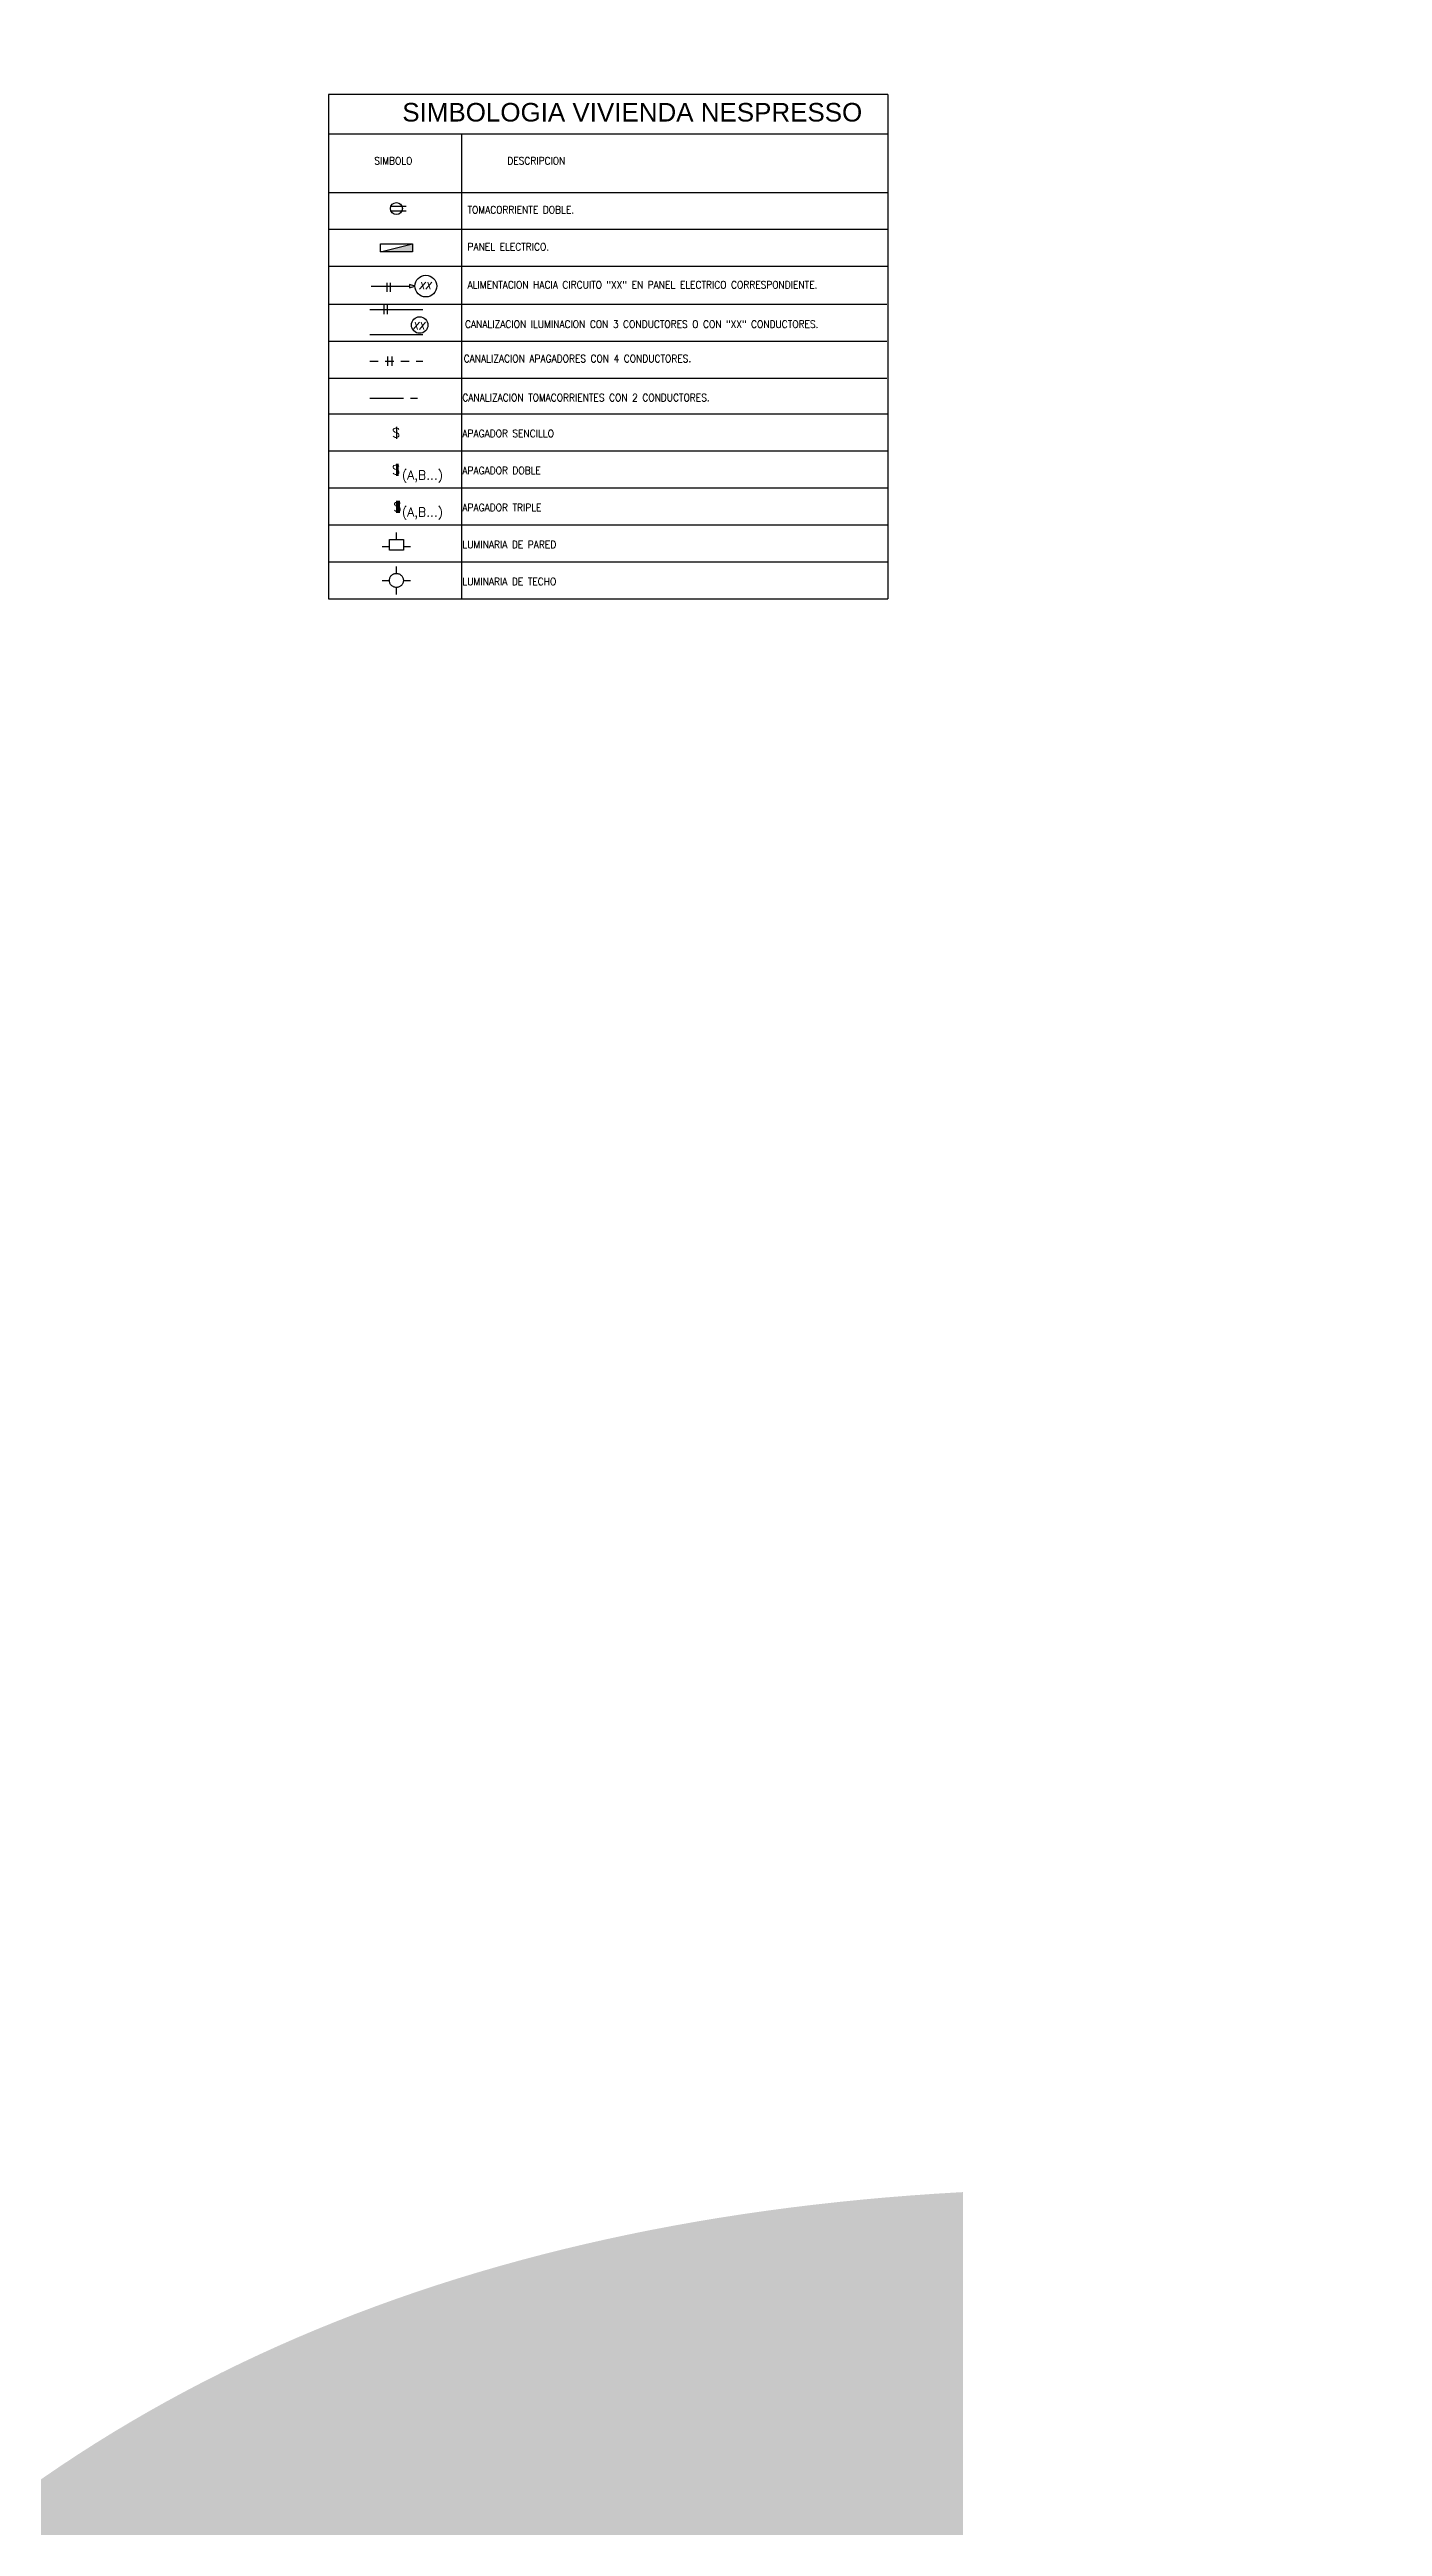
# Model space of a CAD drawing. Header units: millimetres. Extents: x 19439 to 19711, y 4351 to 4752.
# Drawn here: x 19480.56 to 19499.5, y 4487.29 to 4522.52 of the extents above; entities that cross this region are included whole.
import ezdxf
from ezdxf.enums import TextEntityAlignment as Align

# ---------------------------------------------------------------- set-up
doc = ezdxf.new("R2010")
doc.units = ezdxf.units.MM
doc.linetypes.add('ACAD_ISO02W100', pattern=[15, 12, -3])
doc.linetypes.add('ACAD_ISO04W100', pattern=[30, 24, -3, 0, -3])
for name, color, linetype in [('cotas', 1, 'Continuous'), ('cotas @ 400', 1, 'Continuous'), ('cotas @ 500', 1, 'Continuous'), ('E-NOTE', 2, 'Continuous'), ('E-PANEL', 4, 'Continuous'), ('E-POWER', 4, 'Continuous'), ('E-POWER-CIRC', 3, 'ACAD_ISO04W100'), ('E-SWITCH', 1, 'ACAD_ISO02W100'), ('Simbols', 3, 'Continuous')]:
    doc.layers.add(name, color=color, linetype=linetype)
doc.styles.add('century gothic', font='GOTHIC.TTF')
doc.styles.add('COTAS SMC', font='GOTHIC.TTF')
doc.styles.add('JACFER', font='romans.shx', dxfattribs={"oblique": 15})
doc.styles.add('LEGEND-400$0$PROJTEXT', font='swissl.ttf')
doc.styles.add('Romans', font='romans.shx', dxfattribs={"width": 0.9})
doc.dimstyles.new('ANOTATIVE 100 SMCONSTRUCCIONES', dxfattribs={"dimscale": 0, "dimtxt": 0.18, "dimasz": 0.15, "dimexe": 0.18, "dimexo": 0.09, "dimgap": 0.1, "dimtad": 1, "dimzin": 0, "dimdsep": 46, "dimtxsty": 'century gothic', "dimblk1": 'FLECHA1', "dimblk2": 'FLECHA1', "dimsah": 1, "dimcen": 0.18, "dimdle": 0.075, "dimclrd": 1, "dimclre": 1, "dimclrt": 2, "dimaunit": 1, "dimadec": 0, "dimazin": 0, "dimtfac": 0.75, "dimtix": 1, "dimtmove": 2, "dimatfit": 3, "dimfxl": 0.09, "dimtvp": 1.5, "dimtfill": 1, "dimtolj": 1, "dimtzin": 0, "dimarcsym": 0})
doc.dimstyles.new('PIES SMCONSTRUCCIONES', dxfattribs={"dimscale": 0, "dimtxt": 0.18, "dimasz": 0.2, "dimexe": 0.18, "dimexo": 0, "dimgap": 0.1, "dimtad": 1, "dimdec": 0, "dimlfac": 39.370079, "dimzin": 0, "dimdsep": 46, "dimlunit": 4, "dimtxsty": 'COTAS SMC', "dimblk1": 'FLECHA1', "dimblk2": 'FLECHA1', "dimsah": 1, "dimcen": 0.2, "dimdle": 0.075, "dimclrd": 1, "dimclre": 1, "dimclrt": 2, "dimaunit": 1, "dimadec": 0, "dimazin": 0, "dimtfac": 0.75, "dimtdec": 0, "dimtix": 1, "dimtmove": 2, "dimatfit": 3, "dimfxl": 0.09, "dimtvp": 1.5, "dimtfill": 1, "dimtolj": 1, "dimtzin": 0, "dimarcsym": 0})

# ---------------------------------------------------------------- blocks, each defined once
blk = doc.blocks.new('FLECHA1')
at = {"color": 4}
blk.add_line((-0.24618, -0.24808), (0.24808, 0.25), dxfattribs=at)
at = {"color": 1}
blk.add_line((-1, 0), (0.49616, 0), dxfattribs=at)
blk = doc.blocks.new('*D467')
at = {"layer": 'cotas', "color": 1, "lineweight": -2, "transparency": 16777216}
for p, q in [((19614.326, 4625.845), (19614.326, 4700.845)), ((19570.984, 4550.845), (19524.326, 4550.845)), ((19614.326, 4548.43), (19614.326, 4550.845)), ((19570.534, 4548.43), (19524.326, 4548.43)), ((19614.326, 4473.43), (19614.326, 4398.43))]:
    blk.add_line(p, q, dxfattribs=at)
at = {"layer": 'Defpoints', "color": 0, "transparency": 16777216}
for p in [(19614.326, 4550.845), (19615.984, 4550.845), (19615.534, 4548.43)]:
    blk.add_point(p, dxfattribs=at)
at = {"layer": 'cotas', "color": 1, "lineweight": -2, "transparency": 16777216, "xscale": 75, "yscale": 75, "zscale": 75}
for p, rotation in [((19614.326, 4550.845), 270), ((19614.326, 4548.43), 90)]:
    blk.add_blockref('FLECHA1', p, dxfattribs=dict(at, rotation=rotation))
at = {"layer": 'cotas', "color": 2, "transparency": 16777216, "insert": (19517.338, 4549.637), "char_height": 90, "attachment_point": 5, "rotation": 90, "style": 'century gothic', "bg_fill": 3, "box_fill_scale": 1.1, "bg_fill_color": 256, "bg_fill_true_color": 13158600, "bg_fill_transparency": 0}
blk.add_mtext('\\A1;2.42', dxfattribs=at)
blk = doc.blocks.new('*D519')
at = {"layer": 'cotas', "color": 1, "lineweight": -2, "transparency": 16777216}
for p, q in [((19614.326, 4610.845), (19614.326, 4670.845)), ((19579.984, 4550.845), (19542.326, 4550.845)), ((19614.326, 4548.43), (19614.326, 4550.845)), ((19579.534, 4548.43), (19542.326, 4548.43)), ((19614.326, 4488.43), (19614.326, 4428.43))]:
    blk.add_line(p, q, dxfattribs=at)
at = {"layer": 'Defpoints', "color": 0, "transparency": 16777216}
for p in [(19614.326, 4550.845), (19615.984, 4550.845), (19615.534, 4548.43)]:
    blk.add_point(p, dxfattribs=at)
at = {"layer": 'cotas', "color": 1, "lineweight": -2, "transparency": 16777216, "xscale": 60, "yscale": 60, "zscale": 60}
for p, rotation in [((19614.326, 4550.845), 270), ((19614.326, 4548.43), 90)]:
    blk.add_blockref('FLECHA1', p, dxfattribs=dict(at, rotation=rotation))
at = {"layer": 'cotas', "color": 2, "transparency": 16777216, "insert": (19536.735, 4549.637), "char_height": 72, "attachment_point": 5, "rotation": 90, "style": 'century gothic', "bg_fill": 3, "box_fill_scale": 1.1, "bg_fill_color": 256, "bg_fill_true_color": 13158600, "bg_fill_transparency": 0}
blk.add_mtext('\\A1;2.42', dxfattribs=at)
blk = doc.blocks.new('*D522')
at = {"layer": 'cotas', "color": 1, "lineweight": -2, "transparency": 16777216}
for p, q in [((19620.013, 4651.753), (19620.013, 4751.753)), ((19620.417, 4551.753), (19530.013, 4551.753)), ((19620.013, 4550.533), (19620.013, 4551.753)), ((19620.417, 4550.533), (19530.013, 4550.533)), ((19620.013, 4450.533), (19620.013, 4350.533))]:
    blk.add_line(p, q, dxfattribs=at)
at = {"layer": 'Defpoints', "color": 0, "transparency": 16777216}
for p in [(19620.013, 4551.753), (19620.417, 4551.753), (19620.417, 4550.533)]:
    blk.add_point(p, dxfattribs=at)
at = {"layer": 'cotas', "color": 1, "lineweight": -2, "transparency": 16777216, "xscale": 100, "yscale": 100, "zscale": 100}
for p, rotation in [((19620.013, 4551.753), 270), ((19620.013, 4550.533), 90)]:
    blk.add_blockref('FLECHA1', p, dxfattribs=dict(at, rotation=rotation))
at = {"layer": 'cotas', "color": 2, "transparency": 16777216, "insert": (19523.881, 4551.143), "char_height": 90, "attachment_point": 5, "rotation": 90, "style": 'COTAS SMC', "bg_fill": 3, "box_fill_scale": 1.1, "bg_fill_color": 256, "bg_fill_true_color": 13158600, "bg_fill_transparency": 0}
blk.add_mtext("\\A1;4'", dxfattribs=at)
blk = doc.blocks.new('TOMACORRIENTE')
at = {"layer": 'E-POWER', "ltscale": 0.5}
for p, q in [((11.83, 15.92), (11.83, 16.243)), ((11.924, 15.92), (11.924, 16.243))]:
    blk.add_line(p, q, dxfattribs=at)
blk.add_circle((11.877, 16.036), 0.125, dxfattribs=at)
blk = doc.blocks.new('tr')
at = {"layer": 'E-SWITCH'}
for p, q in [((19450.177, 4518.695), (19450.177, 4518.525)), ((19450.197, 4518.695), (19450.197, 4518.525))]:
    blk.add_line(p, q, dxfattribs=at)
at = {"layer": 'E-SWITCH', "ltscale": 0.5, "style": 'JACFER'}
blk.add_text('S', height=0.133, dxfattribs=at).set_placement((19450.114, 4518.543))
blk = doc.blocks.new('E-SWITCH')
at = {"layer": 'E-SWITCH'}
blk.add_line((-3.696, -0.2), (-3.696, -0.37), dxfattribs=at)
at = {"layer": 'E-SWITCH', "ltscale": 0.5, "style": 'JACFER'}
blk.add_text('S', height=0.133, dxfattribs=at).set_placement((-3.758, -0.351))
blk = doc.blocks.new('LUM2')
at = {"layer": 'E-SWITCH', "color": 3}
for p, q in [((-0.2, -0.05), (-0.1, -0.05)), ((0, -0.15), (0, -0.25)), ((0.1, -0.05), (0.2, -0.05))]:
    blk.add_line(p, q, dxfattribs=at)
blk.add_lwpolyline([(-0.1, -0.15), (0.1, -0.15), (0.1, 0), (-0.1, 0)], close=True, dxfattribs=at)
blk = doc.blocks.new('LUM1')
at = {"layer": 'E-SWITCH', "color": 3}
for p, q in [((-0.2, 0), (-0.1, 0)), ((0, 0.1), (0, 0.2)), ((0.1, 0), (0.2, 0)), ((0, -0.2), (0, -0.1))]:
    blk.add_line(p, q, dxfattribs=at)
blk.add_circle((0, 0), 0.1, dxfattribs=at)
blk = doc.blocks.new('*U750')
at = {"layer": 'cotas @ 500'}
dim = blk.add_linear_dim(base=(19614.326038274, 4550.84482378), p1=(19615.533859709, 4548.42982378), p2=(19615.98360808, 4550.84482378), angle=90, dimstyle='ANOTATIVE 100 SMCONSTRUCCIONES', override={"dimscale": 500, "dimtix": 1, "dimtofl": 1, "dimtmove": 1, "dimatfit": 1}, dxfattribs=at)
dim.commit()
dim.dimension.update_dxf_attribs({"geometry": '*D467', "text_midpoint": (19517.337595038, 4549.63732378)})
at = {"layer": 'cotas @ 400'}
dim = blk.add_linear_dim(base=(19614.326038274, 4550.84482378), p1=(19615.533859709, 4548.42982378), p2=(19615.98360808, 4550.84482378), angle=90, dimstyle='ANOTATIVE 100 SMCONSTRUCCIONES', override={"dimscale": 400, "dimtix": 1, "dimtofl": 1, "dimtmove": 1, "dimatfit": 1}, dxfattribs=at)
dim.commit()
dim.dimension.update_dxf_attribs({"geometry": '*D519', "text_midpoint": (19536.735283685, 4549.63732378)})
blk = doc.blocks.new('*U752')
at = {"layer": 'cotas @ 500'}
dim = blk.add_linear_dim(base=(19620.013, 4551.753), p1=(19620.417, 4550.533), p2=(19620.417, 4551.753), angle=90, dimstyle='PIES SMCONSTRUCCIONES', override={"dimscale": 500, "dimtix": 1, "dimtofl": 1, "dimtmove": 2, "dimatfit": 3}, dxfattribs=at)
dim.commit()
dim.dimension.update_dxf_attribs({"geometry": '*D522', "text_midpoint": (19523.881, 4551.143)})

msp = doc.modelspace()

# ---------------------------------------------------------------- block references
at = {"layer": 'cotas'}
msp.add_blockref('*U750', (0, 0), dxfattribs=at)

# ---------------------------------------------------------------- next in the draw order: block references
msp.add_blockref('*U752', (0, 0), dxfattribs=at)

# ---------------------------------------------------------------- next in the draw order: hatches: boundary and pattern name
at = {"layer": 'Simbols', "ltscale": 0.035}
msp.add_hatch(color=2, dxfattribs=at).paths.add_polyline_path([(19485.7109, 4519.7548), (19485.257, 4519.6413), (19485.7109, 4519.6413)])

# ---------------------------------------------------------------- next in the draw order: linework, layer by layer
at = {"layer": 'E-PANEL'}
for p, q in [((19492.4686, 4521.8793), (19484.5182, 4521.8793)), ((19484.5182, 4521.8793), (19484.5182, 4514.7044)), ((19492.4686, 4521.8793), (19492.4686, 4514.7044)), ((19484.5182, 4521.3189), (19492.4686, 4521.3189)), ((19486.4085, 4521.3189), (19486.4085, 4517.5342)), ((19484.5182, 4520.4847), (19492.4686, 4520.4847)), ((19486.4085, 4520.2605), (19486.4085, 4516.2834)), ((19484.5182, 4519.9637), (19492.4686, 4519.9637)), ((19484.5182, 4519.438), (19492.4686, 4519.438)), ((19484.5182, 4518.8969), (19492.4519, 4518.8969)), ((19484.5182, 4518.8219), (19484.5182, 4514.7044)), ((19486.4085, 4518.8769), (19486.4085, 4516.2834)), ((19486.4085, 4518.8219), (19486.4085, 4518.82)), ((19486.4085, 4518.8219), (19486.4085, 4518.82)), ((19486.4085, 4518.8219), (19486.4085, 4514.7044)), ((19492.4686, 4518.8219), (19492.4686, 4514.7044)), ((19484.5182, 4518.3713), (19492.4519, 4518.3713)), ((19484.5182, 4517.8456), (19492.4519, 4517.8456)), ((19484.5182, 4517.336), (19492.4686, 4517.336)), ((19486.4085, 4517.5552), (19486.4085, 4516.2834)), ((19484.5182, 4516.8097), (19492.4686, 4516.8097)), ((19484.5182, 4516.2834), (19492.4686, 4516.2834)), ((19484.5182, 4515.7571), (19492.4686, 4515.7571)), ((19484.5182, 4515.2307), (19492.4686, 4515.2307)), ((19484.5182, 4514.7044), (19492.4686, 4514.7044))]:
    msp.add_line(p, q, dxfattribs=at)
at = {"layer": 'E-POWER-CIRC', "ltscale": 0.02}
msp.add_line((19485.1059, 4517.5615), (19485.862, 4517.5615), dxfattribs=at)
at = {"layer": 'E-SWITCH', "ltscale": 0.01}
msp.add_line((19485.1059, 4518.0872), (19485.862, 4518.0872), dxfattribs=at)
at = {"layer": 'E-SWITCH'}
for p, q in [((19485.4839, 4516.1003), (19485.4839, 4515.9302)), ((19485.5039, 4516.1003), (19485.5039, 4515.9302)), ((19485.5239, 4516.1003), (19485.5239, 4515.9302))]:
    msp.add_line(p, q, dxfattribs=at)
at = {"layer": 'Simbols', "color": 2, "ltscale": 0.035}
msp.add_line((19485.257, 4519.6413), (19485.7109, 4519.7548), dxfattribs=at)
at = {"layer": 'Simbols', "ltscale": 0.5}
msp.add_line((19485.1272, 4519.1536), (19485.6682, 4519.1536), dxfattribs=at)
at = {"layer": 'Simbols', "ltscale": 0.035}
for p, q in [((19485.3485, 4519.2007), (19485.3485, 4519.0696)), ((19485.3977, 4519.2007), (19485.3977, 4519.0696)), ((19485.3068, 4518.884), (19485.3068, 4518.7529)), ((19485.3545, 4518.884), (19485.3545, 4518.7529)), ((19485.3577, 4518.1528), (19485.3577, 4518.0216)), ((19485.4202, 4518.1528), (19485.4202, 4518.0216))]:
    msp.add_line(p, q, dxfattribs=at)
at = {"layer": 'Simbols', "ltscale": 0.1}
for p, q in [((19485.1059, 4518.8218), (19485.862, 4518.8218)), ((19485.1059, 4518.4633), (19485.862, 4518.4633))]:
    msp.add_line(p, q, dxfattribs=at)
at = {"layer": 'Simbols', "ltscale": 0.035}
msp.add_lwpolyline([(19485.7109, 4519.6413), (19485.257, 4519.6413), (19485.257, 4519.7548), (19485.7109, 4519.7548)], close=True, dxfattribs=at)
at = {"layer": 'Simbols', "ltscale": 0.5}
msp.add_lwpolyline([(19485.7465, 4519.1536), (19485.6682, 4519.1775), (19485.6682, 4519.1296)], close=True, dxfattribs=at)
msp.add_circle((19485.9018, 4519.1536), 0.1553, dxfattribs=at)
at = {"layer": 'Simbols', "ltscale": 0.1}
msp.add_circle((19485.8144, 4518.5992), 0.1176, dxfattribs=at)

# ---------------------------------------------------------------- next in the draw order: block references
for name, p in [('tr', (35.3074, -2.068)), ('LUM1', (19485.4839, 4514.9676))]:
    msp.add_blockref(name, p)
at = {"xscale": -1, "rotation": 180}
msp.add_blockref('LUM2', (19485.4839, 4515.3999), dxfattribs=at)
at = {"layer": 'E-POWER', "ltscale": 0.5, "xscale": 0.68, "yscale": 0.68, "zscale": 0.68, "rotation": 270}
msp.add_blockref('TOMACORRIENTE', (19474.5798, 4528.3325), dxfattribs=at)
at = {"layer": 'E-SWITCH'}
msp.add_blockref('E-SWITCH', (19489.1799, 4517.3524), dxfattribs=at)

# ---------------------------------------------------------------- next in the draw order: texts
at = {"layer": 'E-NOTE', "color": 3, "style": 'LEGEND-400$0$PROJTEXT'}
msp.add_text('SIMBOLOGIA VIVIENDA NESPRESSO', height=0.263943, dxfattribs=at).set_placement((19485.568, 4521.4936))
at = {"layer": 'E-NOTE', "style": 'Romans', "width": 0.9}
for s, height, p in [('SIMBOLO', 0.10474, (19485.1702, 4520.9348)), ('DESCRIPCION ', 0.104739, (19487.0604, 4520.9348))]:
    msp.add_text(s, height=height, dxfattribs=at).set_placement(p, align=Align.MIDDLE_LEFT)
for s, p in [('TOMACORRIENTE DOBLE.', (19486.4944, 4520.186)), ('PANEL ELECTRICO.', (19486.4944, 4519.6603)), ('ALIMENTACION HACIA CIRCUITO "XX" EN PANEL ELECTRICO CORRESPONDIENTE.', (19486.4944, 4519.1192)), ('CANALIZACION ILUMINACION CON 3 CONDUCTORES O CON "XX" CONDUCTORES.', (19486.4598, 4518.5599)), ('CANALIZACION APAGADORES CON 4 CONDUCTORES.', (19486.4408, 4518.0689)), ('CANALIZACION TOMACORRIENTES CON 2 CONDUCTORES.', (19486.4219, 4517.5145)), ('APAGADOR SENCILLO', (19486.4219, 4517.0049)), ('APAGADOR DOBLE', (19486.4219, 4516.4786)), ('APAGADOR TRIPLE', (19486.4219, 4515.9522)), ('LUMINARIA DE PARED', (19486.4219, 4515.4259)), ('LUMINARIA DE TECHO', (19486.4219, 4514.8996))]:
    msp.add_text(s, height=0.104739, dxfattribs=at).set_placement(p)
at = {"layer": 'E-SWITCH', "ltscale": 0.5, "style": 'JACFER'}
for s, height, p in [('(A,B...)', 0.128, (19485.5606, 4516.4019)), ('S', 0.133, (19485.4418, 4515.9485)), ('(A,B...)', 0.128, (19485.5606, 4515.8756))]:
    msp.add_text(s, height=height, dxfattribs=at).set_placement(p)
at = {"layer": 'Simbols', "ltscale": 0.5, "style": 'JACFER', "oblique": 15}
for p in [(19485.8881, 4519.1072), (19485.7973, 4518.5358)]:
    msp.add_text('XX', height=0.10212, dxfattribs=at).set_placement(p, align=Align.CENTER)

doc.saveas('drawing.dxf')
